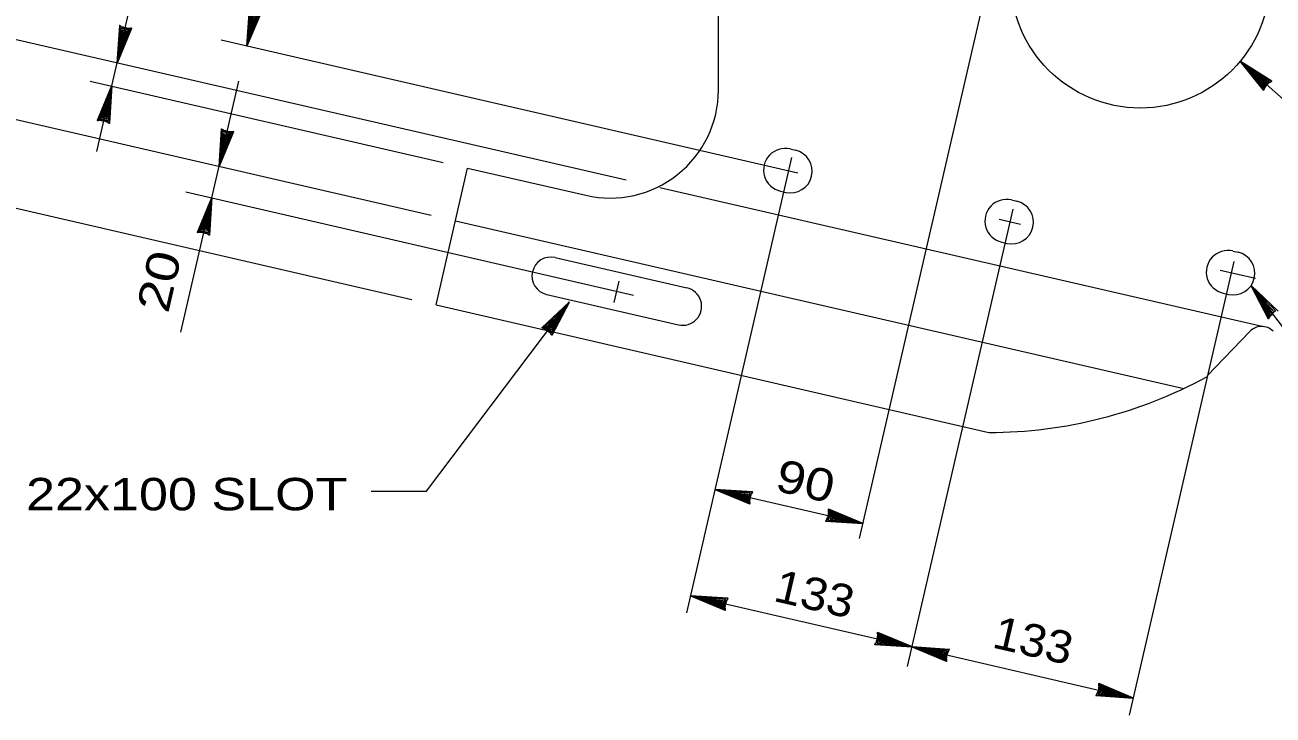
# Model space of a CAD drawing. Extents: x 1370.02 to 1375.68, y -905.51 to -897.93.
# Drawn here: x 1371.255 to 1373.659, y -902.127 to -900.797 of the extents above; entities that cross this region are included whole.
import ezdxf

# ---------------------------------------------------------------- set-up
doc = ezdxf.new("R2010")
doc.units = 0
doc.header["$LTSCALE"] = 0.025
for name, color, linetype, lineweight in [('2', 7, 'Continuous', 13), ('4', 7, 'Continuous', 13), ('6', 7, 'Continuous', 13), ('7', 7, 'Continuous', 13)]:
    doc.layers.add(name, color=color, linetype=linetype, lineweight=lineweight)

msp = doc.modelspace()

# ---------------------------------------------------------------- linework, layer by layer
at = {"layer": '2'}
for p, q in [((1372.5905, -900.92258), (1372.5905, -900.4925)), ((1372.72858, -901.03642), (1372.73875, -901.03883)), ((1372.04658, -901.337), (1372.1075, -901.07308)), ((1372.1075, -901.07308), (1372.33533, -901.12567)), ((1372.47775, -901.11042), (1373.6405, -901.37858)), ((1372.70975, -901.11758), (1372.72, -901.12)), ((1373.15483, -901.13467), (1373.165, -901.13708)), ((1372.08392, -901.17458), (1373.4865, -901.49808)), ((1373.136, -901.21583), (1373.14625, -901.21825)), ((1372.27617, -901.24558), (1372.52983, -901.30408)), ((1373.58117, -901.233), (1373.59133, -901.23542)), ((1372.25975, -901.31667), (1372.51333, -901.37517)), ((1373.56233, -901.31417), (1373.57258, -901.31658)), ((1372.04658, -901.337), (1373.11133, -901.58258)), ((1373.53158, -901.47325), (1373.614, -901.38792))]:
    msp.add_line(p, q, dxfattribs=at)
msp.add_circle((1373.403, -900.70758), 0.25, dxfattribs=at)
for centre, radius, start, end in [((1372.38217, -900.92262), 0.20833, 257.01388, 0), ((1372.71917, -901.077), 0.04167, 76.94785, 256.98827), ((1372.72933, -901.07942), 0.04167, 256.96252, 76.93666), ((1373.14542, -901.17525), 0.04167, 76.94785, 256.98827), ((1373.15558, -901.17767), 0.04167, 256.96252, 76.93666), ((1372.26792, -901.28117), 0.0365, 77.05691, 256.95091), ((1373.57175, -901.27358), 0.04167, 76.94785, 256.98827), ((1373.58192, -901.276), 0.04167, 256.96252, 76.93666), ((1372.52158, -901.33967), 0.0365, 256.91701, 77.05691), ((1373.63648, -901.4096), 0.03125, 45, 136.03092), ((1373.11133, -900.70758), 0.875, 270, 298.64966)]:
    msp.add_arc(centre, radius, start, end, dxfattribs=at)
at = {"layer": '4'}
for p, q in [((1371.68258, -900.83775), (1371.78325, -900.40117)), ((1371.43267, -900.87017), (1371.48375, -900.64883)), ((1371.15958, -900.80717), (1372.4125, -901.09617)), ((1374.01058, -901.23442), (1373.59525, -900.86733)), ((1371.42242, -900.915), (1371.43275, -900.87017)), ((1371.38075, -900.90542), (1372.06067, -901.06225)), ((1371.39317, -901.041), (1371.42225, -900.915)), ((1371.62892, -901.0695), (1371.66667, -900.90575)), ((1371.12583, -900.9535), (1372.03733, -901.16375)), ((1371.61492, -901.13058), (1371.629, -901.06958)), ((1371.08842, -901.116), (1371.99992, -901.32625)), ((1371.55517, -901.3895), (1371.61483, -901.13058)), ((1373.86442, -901.62508), (1373.61617, -901.29967)), ((1372.58442, -901.69258), (1372.86875, -901.75825))]:
    msp.add_line(p, q, dxfattribs=at)
at = {"layer": '4', "lineweight": 25}
for points in [[(1371.68733, -900.766), (1371.68258, -900.83775), (1371.71025, -900.77125)], [(1371.68925, -900.771), (1371.6855, -900.82508), (1371.70642, -900.7745)], [(1371.69183, -900.77525), (1371.68833, -900.81292), (1371.70283, -900.77675)], [(1371.693, -900.77908), (1371.69108, -900.80075), (1371.69967, -900.77908)], [(1371.46033, -900.80367), (1371.45875, -900.80383), (1371.45717, -900.804), (1371.45558, -900.80417), (1371.454, -900.80425), (1371.45258, -900.80392), (1371.45208, -900.80383), (1371.45108, -900.80358), (1371.45, -900.80383), (1371.449, -900.80367), (1371.44808, -900.80342), (1371.44658, -900.80308), (1371.44475, -900.80217), (1371.44375, -900.80192), (1371.44183, -900.8015), (1371.44008, -900.80008), (1371.43875, -900.79925), (1371.43783, -900.799), (1371.43742, -900.79842), (1371.43267, -900.87017), (1371.46033, -900.80367), (1371.4565, -900.80692), (1371.43933, -900.80342), (1371.43558, -900.8575), (1371.4565, -900.80692), (1371.45292, -900.80917), (1371.44192, -900.80767), (1371.43842, -900.84533), (1371.45292, -900.80917), (1371.44975, -900.8115), (1371.44308, -900.8115), (1371.44117, -900.83317), (1371.44975, -900.8115), (1371.44675, -900.81342), (1371.44417, -900.81383), (1371.44367, -900.82242), (1371.44675, -900.81342)], [(1373.6405, -900.92333), (1373.64108, -900.92192), (1373.64175, -900.92042), (1373.64233, -900.919), (1373.643, -900.9175), (1373.644, -900.91642), (1373.64433, -900.916), (1373.645, -900.91525), (1373.64525, -900.91417), (1373.64592, -900.91342), (1373.64658, -900.91267), (1373.64758, -900.91158), (1373.64925, -900.91042), (1373.64992, -900.90967), (1373.65125, -900.90817), (1373.65333, -900.90733), (1373.65467, -900.9065), (1373.65533, -900.90575), (1373.65608, -900.90575), (1373.59525, -900.86733), (1373.6405, -900.92333), (1373.6395, -900.91842), (1373.65067, -900.905), (1373.605, -900.87592), (1373.6395, -900.91842), (1373.63925, -900.91425), (1373.64575, -900.90533), (1373.61433, -900.88425), (1373.63925, -900.91425), (1373.63867, -900.91033), (1373.64183, -900.9045), (1373.62375, -900.8925), (1373.63867, -900.91033), (1373.63842, -900.90683), (1373.63933, -900.90425), (1373.632, -900.89975), (1373.63842, -900.90683)], [(1371.39458, -900.9815), (1371.39617, -900.98133), (1371.39775, -900.98117), (1371.39933, -900.981), (1371.40092, -900.98092), (1371.40233, -900.98125), (1371.40283, -900.98133), (1371.40383, -900.98158), (1371.40492, -900.98133), (1371.40583, -900.9815), (1371.40683, -900.98175), (1371.40833, -900.98208), (1371.41017, -900.983), (1371.41108, -900.98325), (1371.41308, -900.98367), (1371.41475, -900.98508), (1371.41617, -900.98592), (1371.41708, -900.98617), (1371.4175, -900.98675), (1371.42225, -900.915), (1371.39458, -900.9815), (1371.39842, -900.97825), (1371.41558, -900.98167), (1371.41933, -900.92767), (1371.39842, -900.97825), (1371.402, -900.976), (1371.41292, -900.9775), (1371.4165, -900.93983), (1371.402, -900.976), (1371.40508, -900.97367), (1371.41175, -900.97367), (1371.41367, -900.952), (1371.40508, -900.97367), (1371.40808, -900.97175), (1371.41075, -900.97133), (1371.41125, -900.96275), (1371.40808, -900.97175)], [(1371.65658, -901.003), (1371.655, -901.00317), (1371.65342, -901.00333), (1371.65183, -901.0035), (1371.65025, -901.00358), (1371.64883, -901.00325), (1371.64833, -901.00317), (1371.64733, -901.00292), (1371.64625, -901.00317), (1371.64525, -901.003), (1371.64433, -901.00275), (1371.64283, -901.00242), (1371.641, -901.0015), (1371.64008, -901.00125), (1371.63808, -901.00083), (1371.63633, -900.99942), (1371.635, -900.99858), (1371.63408, -900.99833), (1371.63367, -900.99775), (1371.62892, -901.0695), (1371.65658, -901.003), (1371.65275, -901.00625), (1371.63558, -901.00275), (1371.63183, -901.05683), (1371.65275, -901.00625), (1371.64917, -901.0085), (1371.63817, -901.007), (1371.63467, -901.04467), (1371.64917, -901.0085), (1371.646, -901.01083), (1371.63933, -901.01083), (1371.6375, -901.0325), (1371.646, -901.01083), (1371.64308, -901.01275), (1371.64042, -901.01317), (1371.63992, -901.02175), (1371.64308, -901.01275)], [(1371.58717, -901.19708), (1371.58875, -901.19692), (1371.59033, -901.19675), (1371.59192, -901.19658), (1371.5935, -901.1965), (1371.59492, -901.19683), (1371.59542, -901.19692), (1371.59642, -901.19717), (1371.5975, -901.19692), (1371.5985, -901.19708), (1371.59942, -901.19733), (1371.60092, -901.19767), (1371.60275, -901.19858), (1371.60375, -901.19883), (1371.60567, -901.19925), (1371.60742, -901.20067), (1371.60875, -901.2015), (1371.60975, -901.20175), (1371.61008, -901.20233), (1371.61483, -901.13058), (1371.58717, -901.19708), (1371.591, -901.19383), (1371.60817, -901.19733), (1371.61192, -901.14325), (1371.591, -901.19383), (1371.59458, -901.19158), (1371.60558, -901.19308), (1371.60908, -901.15542), (1371.59458, -901.19158), (1371.59775, -901.18925), (1371.60442, -901.18925), (1371.60633, -901.16758), (1371.59775, -901.18925), (1371.60075, -901.18733), (1371.60342, -901.18692), (1371.60383, -901.17833), (1371.60075, -901.18733)], [(1373.66833, -901.34917), (1373.61617, -901.29967), (1373.64967, -901.36342), (1373.64967, -901.35842), (1373.66325, -901.34742), (1373.62408, -901.31), (1373.64967, -901.35842), (1373.65025, -901.35417), (1373.65833, -901.34675), (1373.63167, -901.31992), (1373.65025, -901.35417), (1373.65042, -901.35025), (1373.65467, -901.34517), (1373.63925, -901.32992), (1373.65042, -901.35025), (1373.65083, -901.34675), (1373.65225, -901.3445), (1373.64592, -901.33858), (1373.65083, -901.34675)], [(1372.2505, -901.38083), (1372.252, -901.38133), (1372.2535, -901.38183), (1372.255, -901.38233), (1372.2565, -901.38283), (1372.25775, -901.38375), (1372.25808, -901.384), (1372.25892, -901.38467), (1372.26, -901.38483), (1372.26083, -901.38542), (1372.26158, -901.38608), (1372.26283, -901.38692), (1372.26408, -901.38858), (1372.26492, -901.38917), (1372.2665, -901.39033), (1372.2675, -901.39233), (1372.26842, -901.39367), (1372.26917, -901.39425), (1372.26933, -901.395), (1372.30283, -901.33133), (1372.2505, -901.38083), (1372.25533, -901.37942), (1372.26958, -901.38958), (1372.295, -901.34175), (1372.25533, -901.37942), (1372.2595, -901.37883), (1372.26892, -901.38467), (1372.2875, -901.35167), (1372.2595, -901.37883), (1372.26333, -901.37792), (1372.26942, -901.38067), (1372.28, -901.36167), (1372.26333, -901.37792), (1372.26683, -901.3775), (1372.26942, -901.37817), (1372.27333, -901.3705), (1372.26683, -901.3775)], [(1373.64967, -901.36342), (1373.65058, -901.36208), (1373.6515, -901.36075), (1373.65233, -901.3595), (1373.65325, -901.35817), (1373.65442, -901.35725), (1373.65483, -901.35692), (1373.65567, -901.35633), (1373.65608, -901.35533), (1373.65692, -901.35475), (1373.65775, -901.35417), (1373.65892, -901.35325)], [(1372.65092, -901.72025), (1372.65075, -901.71867), (1372.65058, -901.71708), (1372.65042, -901.7155), (1372.65033, -901.71392), (1372.65067, -901.7125), (1372.65075, -901.712), (1372.651, -901.711), (1372.65075, -901.70992), (1372.65092, -901.709), (1372.65117, -901.708), (1372.6515, -901.7065), (1372.65242, -901.70467), (1372.65267, -901.70375), (1372.65308, -901.70175), (1372.6545, -901.70008), (1372.65533, -901.69867), (1372.65558, -901.69775), (1372.65617, -901.69733), (1372.58442, -901.69258), (1372.65092, -901.72025), (1372.64767, -901.71642), (1372.65108, -901.69925), (1372.59708, -901.6955), (1372.64767, -901.71642), (1372.64542, -901.71283), (1372.64692, -901.70192), (1372.60925, -901.69833), (1372.64542, -901.71283), (1372.64308, -901.70975), (1372.64308, -901.70308), (1372.62142, -901.70117), (1372.64308, -901.70975), (1372.64117, -901.70675), (1372.64075, -901.70408), (1372.63217, -901.70358), (1372.64117, -901.70675)], [(1372.80225, -901.73058), (1372.80242, -901.73217), (1372.80258, -901.73375), (1372.80275, -901.73533), (1372.80283, -901.73692), (1372.8025, -901.73833), (1372.80242, -901.73883), (1372.80217, -901.73983), (1372.80242, -901.74092), (1372.80225, -901.74183), (1372.802, -901.74283), (1372.80167, -901.74433), (1372.80075, -901.74617), (1372.8005, -901.74708), (1372.80008, -901.74908), (1372.79867, -901.75075), (1372.79783, -901.75217), (1372.79758, -901.75308), (1372.797, -901.7535), (1372.86875, -901.75825), (1372.80225, -901.73058), (1372.8055, -901.73442), (1372.80208, -901.75158), (1372.85608, -901.75533), (1372.8055, -901.73442), (1372.80775, -901.738), (1372.80625, -901.74892), (1372.84392, -901.7525), (1372.80775, -901.738), (1372.81008, -901.74108), (1372.81008, -901.74775), (1372.83175, -901.74967), (1372.81008, -901.74108), (1372.812, -901.74408), (1372.81242, -901.74675), (1372.821, -901.74725), (1372.812, -901.74408)], [(1372.60358, -901.92517), (1372.60342, -901.92358), (1372.60325, -901.922), (1372.60308, -901.92042), (1372.603, -901.91892), (1372.60333, -901.91742), (1372.60342, -901.91692), (1372.60367, -901.916), (1372.60333, -901.91483), (1372.60358, -901.91392), (1372.60383, -901.91292), (1372.60417, -901.9115), (1372.60508, -901.90967), (1372.60533, -901.90867), (1372.60575, -901.90667), (1372.60717, -901.905), (1372.608, -901.90367), (1372.60825, -901.90267), (1372.60883, -901.90225), (1372.53708, -901.8975), (1372.60358, -901.92517), (1372.60033, -901.92133), (1372.60375, -901.90417), (1372.54975, -901.90042), (1372.60033, -901.92133), (1372.59808, -901.91775), (1372.59958, -901.90683), (1372.56192, -901.90325), (1372.59808, -901.91775), (1372.59575, -901.91467), (1372.59575, -901.908), (1372.57408, -901.90608), (1372.59575, -901.91467), (1372.59383, -901.91167), (1372.59342, -901.909), (1372.58483, -901.9085), (1372.59383, -901.91167)], [(1372.89683, -901.96833), (1372.897, -901.96992), (1372.89717, -901.9715), (1372.89733, -901.97308), (1372.89742, -901.97458), (1372.89708, -901.97608), (1372.897, -901.97658), (1372.89675, -901.9775), (1372.89708, -901.97867), (1372.89683, -901.97958), (1372.89658, -901.98058), (1372.89625, -901.982), (1372.89533, -901.98383), (1372.89508, -901.98483), (1372.89467, -901.98683), (1372.89325, -901.9885), (1372.89242, -901.98983), (1372.89217, -901.99083), (1372.89158, -901.99125), (1372.96333, -901.996), (1372.89683, -901.96833), (1372.90008, -901.97217), (1372.89667, -901.98933), (1372.95067, -901.99308), (1372.90008, -901.97217), (1372.90233, -901.97575), (1372.90083, -901.98667), (1372.9385, -901.99025), (1372.90233, -901.97575), (1372.90467, -901.97883), (1372.90467, -901.9855), (1372.92633, -901.98742), (1372.90467, -901.97883), (1372.90658, -901.98183), (1372.907, -901.9845), (1372.91558, -901.985), (1372.90658, -901.98183)], [(1373.02983, -902.02367), (1373.02967, -902.02208), (1373.0295, -902.0205), (1373.02933, -902.01892), (1373.02925, -902.01733), (1373.02958, -902.01592), (1373.02967, -902.01542), (1373.02992, -902.01442), (1373.02967, -902.01333), (1373.02983, -902.01242), (1373.03008, -902.01142), (1373.03042, -902.00992), (1373.03133, -902.00808), (1373.03158, -902.00717), (1373.032, -902.00517), (1373.03342, -902.0035), (1373.03425, -902.00208), (1373.0345, -902.00117), (1373.03508, -902.00075), (1372.96333, -901.996), (1373.02983, -902.02367), (1373.02658, -902.01983), (1373.03, -902.00267), (1372.976, -901.99892), (1373.02658, -902.01983), (1373.02433, -902.01625), (1373.02583, -902.00533), (1372.98817, -902.00175), (1373.02433, -902.01625), (1373.022, -902.01317), (1373.022, -902.0065), (1373.00033, -902.00458), (1373.022, -902.01317), (1373.02008, -902.01017), (1373.01967, -902.0075), (1373.01108, -902.007), (1373.02008, -902.01017)], [(1373.323, -902.06675), (1373.32317, -902.06833), (1373.32333, -902.06992), (1373.3235, -902.0715), (1373.32358, -902.07308), (1373.32325, -902.0745), (1373.32317, -902.075), (1373.32292, -902.076), (1373.32317, -902.07708), (1373.323, -902.078), (1373.32275, -902.079), (1373.32242, -902.0805), (1373.3215, -902.08233), (1373.32125, -902.08325), (1373.32083, -902.08525), (1373.31942, -902.08692), (1373.31858, -902.08833), (1373.31833, -902.08925), (1373.31775, -902.08967), (1373.3895, -902.09442), (1373.323, -902.06675), (1373.32625, -902.07058), (1373.32283, -902.08775), (1373.37683, -902.0915), (1373.32625, -902.07058), (1373.3285, -902.07417), (1373.327, -902.08508), (1373.36467, -902.08867), (1373.3285, -902.07417), (1373.33083, -902.07725), (1373.33083, -902.08392), (1373.3525, -902.08583), (1373.33083, -902.07725), (1373.33275, -902.08025), (1373.33317, -902.08292), (1373.34175, -902.08342), (1373.33275, -902.08025)]]:
    msp.add_lwpolyline(points, dxfattribs=at)
at = {"layer": '4'}
for points in [[(1371.92175, -901.69608), (1372.02808, -901.69608), (1372.30283, -901.33133)], [(1372.53708, -901.8975), (1372.96333, -901.996), (1373.3895, -902.09442)]]:
    msp.add_lwpolyline(points, dxfattribs=at)
at = {"layer": '6'}
for p, q in [((1372.86225, -901.78675), (1373.1425, -900.57267)), ((1371.63258, -900.82625), (1372.74317, -901.08233)), ((1372.52942, -901.9305), (1372.73217, -901.05275)), ((1371.56508, -901.11908), (1372.42708, -901.31783)), ((1372.95458, -902.03383), (1373.15817, -901.1525)), ((1373.131, -901.17175), (1373.17208, -901.18125)), ((1373.38192, -902.12725), (1373.58383, -901.25333)), ((1373.55683, -901.26992), (1373.6245, -901.2855)), ((1372.38975, -901.3325), (1372.39933, -901.291))]:
    msp.add_line(p, q, dxfattribs=at)

# ---------------------------------------------------------------- texts
at = {"layer": '7'}
for s, rotation, width, p in [('20', 77.004, 1.25, (1371.53058, -901.35492)), ('90', 346.996, 1.2, (1372.69692, -901.69417)), ('133', 346.996, 1.1, (1372.694, -901.90692)), ('133', 346.996, 1.1, (1373.11525, -901.9965))]:
    msp.add_text(s, height=0.0625, rotation=rotation, dxfattribs=dict(at, width=width)).set_placement(p)
at = {"layer": '7', "width": 1.2}
msp.add_text('22x100 SLOT', height=0.0625, dxfattribs=at).set_placement((1371.25708, -901.73275))

doc.saveas('drawing.dxf')
